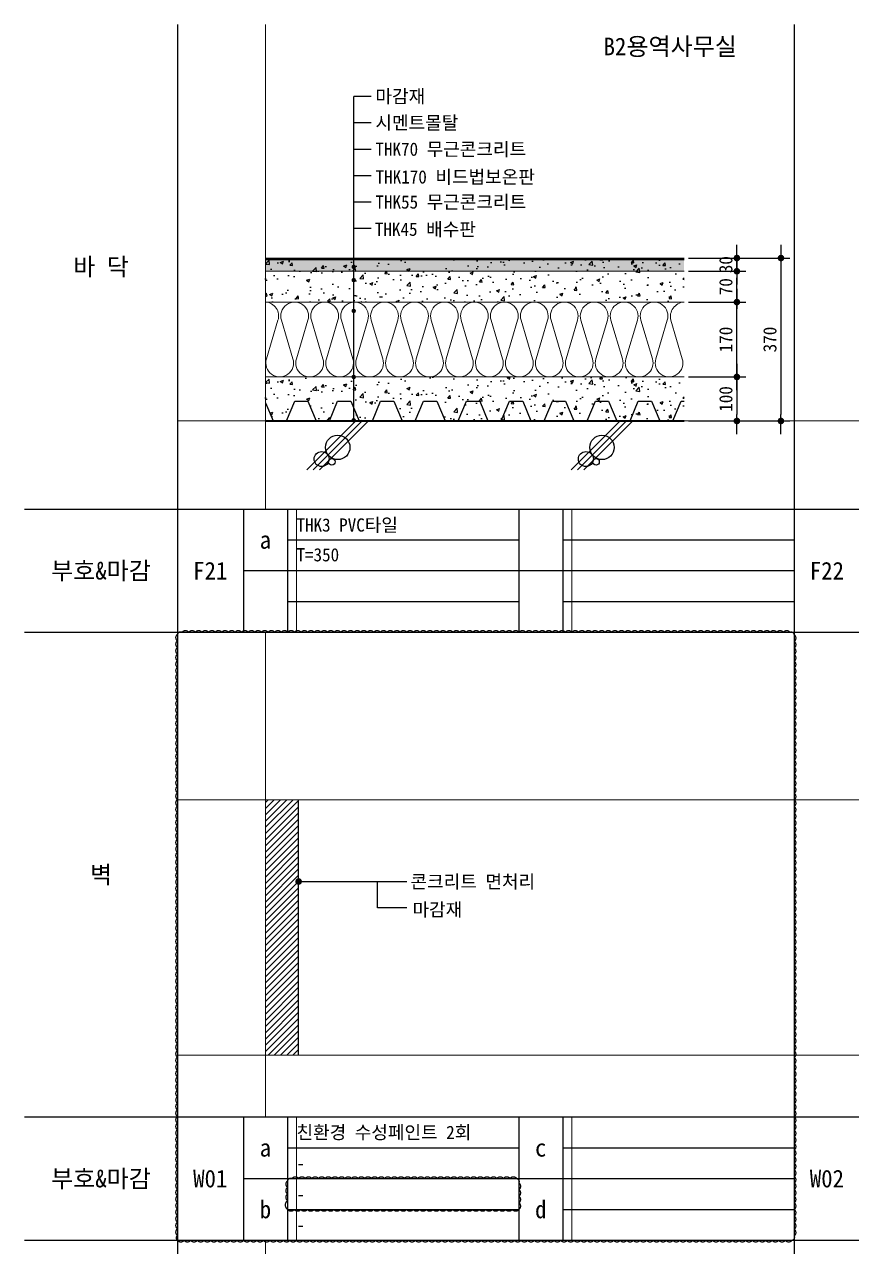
# Model space of a CAD drawing. Header units: millimetres. Extents: x 38 to 24868, y -11128 to 6117.
# Drawn here: x 8438 to 10316, y -8381 to -5606 of the extents above; entities that cross this region are included whole.
import ezdxf
from ezdxf.enums import TextEntityAlignment as Align

# ---------------------------------------------------------------- set-up
doc = ezdxf.new("R2010")
doc.units = ezdxf.units.MM
doc.linetypes.add('DASHED', pattern=[0.75, 0.5, -0.25])
doc.layers.get('0').update_dxf_attribs({"linetype": 'CONTINUOUS'})
for name, color, linetype, lineweight in [('A-CONC-LIN1', 2, 'CONTINUOUS', 40), ('A-MKXS-TEXT1', 3, 'CONTINUOUS', 25), ('A-XXXX-INSL2', 8, 'CONTINUOUS', 18), ('A-XXXX-TABL', 7, 'CONTINUOUS', 25), ('A-XXXX-TXT1', 3, 'CONTINUOUS', 25), ('A-XXXX-TXT2', 3, 'CONTINUOUS', 25), ('REV-202205', 20, 'CONTINUOUS', 25)]:
    doc.layers.add(name, color=color, linetype=linetype, lineweight=lineweight)
for name, color, linetype in [('A-DIMS', 7, 'CONTINUOUS'), ('A-MKXS-LEAD', 7, 'CONTINUOUS'), ('A-SECT-LIN2', 8, 'CONTINUOUS'), ('A-XXXX-FIN1', 255, 'CONTINUOUS'), ('A-XXXX-FIN3', 4, 'CONTINUOUS'), ('A-XXXX-HATC', 8, 'CONTINUOUS')]:
    doc.layers.add(name, color=color, linetype=linetype)
doc.layers.add('A-XXXX-NPLT', color=144, linetype='CONTINUOUS', lineweight=15, plot=False)
doc.styles.add('HY울릉도L', font='')
doc.styles.add('돋움체', font='')
doc.styles.add('돋음', font='malgun.ttf')
doc.styles.get('HY울릉도L').set_extended_font_data('HYwulM')
doc.styles.get('돋움체').set_extended_font_data('DotumChe')
doc.dimstyles.new('CDIM', dxfattribs={"dimtxt": 3, "dimasz": 1.5, "dimexe": 2, "dimexo": 1, "dimgap": 1, "dimtad": 1, "dimdec": 0, "dimrnd": 0.5, "dimzin": 0, "dimdsep": 32, "dimlunit": 6, "dimtxsty": 'HY울릉도L', "dimblk1": '_CIDOT', "dimblk2": '_CIDOT', "dimsah": 1, "dimcen": 5.5, "dimclrd": 2, "dimclre": 2, "dimclrt": 7, "dimadec": 0, "dimazin": 0, "dimtfac": 1, "dimtdec": 0, "dimtix": 1, "dimtmove": 2, "dimatfit": 1, "dimldrblk": '_CIDOT', "dimfxl": 1, "dimtolj": 1, "dimtzin": 0, "dimlwd": -1, "dimarcsym": 0})
doc.dimstyles.new('DLEADER', dxfattribs={"dimscale": 50, "dimtxt": 3, "dimasz": 3, "dimexe": 1, "dimexo": 8, "dimgap": 1, "dimtad": 1, "dimdec": 0, "dimrnd": 0.25, "dimdsep": 32, "dimtxsty": '돋음', "dimblk": 'DOT', "dimcen": 5, "dimclrd": 4, "dimclre": 4, "dimclrt": 3, "dimadec": 0, "dimazin": 0, "dimtfac": 1, "dimtdec": 0, "dimtix": 1, "dimtmove": 2, "dimatfit": 1, "dimldrblk": 'DOT', "dimfxl": 1, "dimarcsym": 0})

# ---------------------------------------------------------------- blocks, each defined once
blk = doc.blocks.new('table')
at = {"layer": 'A-XXXX-NPLT'}
for p, q in [((413.2, -794.7), (413.2, -654.7)), ((725.7, -794.7), (725.7, -654.7)), ((413.2, -1485), (413.2, -1345)), ((725.7, -1485), (725.7, -1345))]:
    blk.add_line(p, q, dxfattribs=at)
at = {"layer": 'A-XXXX-TABL'}
for p, q in [((278.2, -104.5), (278.2, -2865.5)), ((978.2, -104.5), (978.2, -2865.5)), ((104.5, -654.7), (3778.2, -654.7)), ((353.2, -654.7), (353.2, -794.7)), ((403.2, -654.7), (403.2, -794.7)), ((665.7, -654.7), (665.7, -794.7)), ((715.7, -654.7), (715.7, -794.7)), ((403.2, -689.7), (665.7, -689.7)), ((715.7, -689.7), (978.2, -689.7)), ((353.2, -724.7), (978.2, -724.7)), ((403.2, -759.7), (665.7, -759.7)), ((715.7, -759.7), (978.2, -759.7)), ((104.5, -794.7), (3778.2, -794.7)), ((104.5, -1345), (3778.2, -1345)), ((353.2, -1345), (353.2, -1485)), ((403.2, -1345), (403.2, -1485)), ((665.7, -1345), (665.7, -1485)), ((715.7, -1345), (715.7, -1485)), ((403.2, -1380), (665.7, -1380)), ((715.7, -1380), (978.2, -1380)), ((353.2, -1415), (978.2, -1415)), ((403.2, -1450), (665.7, -1450)), ((715.7, -1450), (978.2, -1450)), ((104.5, -1485), (3778.2, -1485))]:
    blk.add_line(p, q, dxfattribs=at)
blk = doc.blocks.new('_Dot')
at = {"color": 0, "linetype": 'ByBlock', "lineweight": -2}
blk.add_line((-0.5, 0), (-1, 0), dxfattribs=at)
at = {"color": 0, "linetype": 'ByBlock', "const_width": 0.5}
blk.add_lwpolyline([(-0.25, 0, 1), (0.25, 0, 1)], format="xyb", close=True, dxfattribs=at)
blk = doc.blocks.new('_CIDOT')
at = {"color": 0, "linetype": 'ByBlock'}
blk.add_line((2, 0), (-1, 0), dxfattribs=at)
at = {"color": 0, "linetype": 'ByBlock', "const_width": 0.5}
blk.add_lwpolyline([(-0.25, 0, 1), (0.25, 0, 1)], format="xyb", close=True, dxfattribs=at)
blk = doc.blocks.new('*D45')
at = {"layer": 'A-DIMS', "lineweight": -2, "transparency": 16777216}
for p, q in [((9945.6, -6406.3), (10075.6, -6406.3)), ((9945.6, -6506.3), (10075.6, -6506.3))]:
    blk.add_line(p, q, dxfattribs=at)
at = {"layer": 'A-DIMS', "transparency": 16777216}
blk.add_line((10055.6, -6421.3), (10055.6, -6491.3), dxfattribs=at)
at = {"layer": 'A-DIMS', "transparency": 16777216, "xscale": 15, "yscale": 15, "zscale": 15}
for p, rotation in [((10055.6, -6406.3), 90), ((10055.6, -6506.3), 270)]:
    blk.add_blockref('_CIDOT', p, dxfattribs=dict(at, rotation=rotation))
at = {"layer": 'A-DIMS', "color": 3, "transparency": 16777216, "insert": (10030.6, -6456.3), "char_height": 30, "attachment_point": 5, "rotation": 90, "style": '돋움체'}
blk.add_mtext('\\A1;100', dxfattribs=at)
blk = doc.blocks.new('*D46')
at = {"layer": 'A-DIMS', "lineweight": -2, "transparency": 16777216}
for p, q in [((9945.6, -6136.3), (10175.6, -6136.3)), ((9945.6, -6506.3), (10175.6, -6506.3))]:
    blk.add_line(p, q, dxfattribs=at)
at = {"layer": 'A-DIMS', "transparency": 16777216}
blk.add_line((10155.6, -6151.3), (10155.6, -6491.3), dxfattribs=at)
at = {"layer": 'A-DIMS', "transparency": 16777216, "xscale": 15, "yscale": 15, "zscale": 15}
for p, rotation in [((10155.6, -6136.3), 90), ((10155.6, -6506.3), 270)]:
    blk.add_blockref('_CIDOT', p, dxfattribs=dict(at, rotation=rotation))
at = {"layer": 'A-DIMS', "color": 3, "transparency": 16777216, "insert": (10130.6, -6321.3), "char_height": 30, "attachment_point": 5, "rotation": 90, "style": '돋움체'}
blk.add_mtext('\\A1;370', dxfattribs=at)
blk = doc.blocks.new('*D47')
at = {"layer": 'A-DIMS', "lineweight": -2, "transparency": 16777216}
for p, q in [((9945.6, -6236.3), (10075.6, -6236.3)), ((9945.6, -6406.3), (10075.6, -6406.3))]:
    blk.add_line(p, q, dxfattribs=at)
at = {"layer": 'A-DIMS', "transparency": 16777216}
blk.add_line((10055.6, -6391.3), (10055.6, -6251.3), dxfattribs=at)
at = {"layer": 'A-DIMS', "transparency": 16777216, "xscale": 15, "yscale": 15, "zscale": 15}
for p, rotation in [((10055.6, -6236.3), 90), ((10055.6, -6406.3), 270)]:
    blk.add_blockref('_CIDOT', p, dxfattribs=dict(at, rotation=rotation))
at = {"layer": 'A-DIMS', "color": 3, "transparency": 16777216, "insert": (10030.6, -6321.3), "char_height": 30, "attachment_point": 5, "rotation": 90, "style": '돋움체'}
blk.add_mtext('\\A1;170', dxfattribs=at)
blk = doc.blocks.new('*D48')
at = {"layer": 'A-DIMS', "lineweight": -2, "transparency": 16777216}
for p, q in [((9945.6, -6166.3), (10075.6, -6166.3)), ((9945.6, -6236.3), (10075.6, -6236.3))]:
    blk.add_line(p, q, dxfattribs=at)
at = {"layer": 'A-DIMS', "transparency": 16777216}
blk.add_line((10055.6, -6221.3), (10055.6, -6181.3), dxfattribs=at)
at = {"layer": 'A-DIMS', "transparency": 16777216, "xscale": 15, "yscale": 15, "zscale": 15}
for p, rotation in [((10055.6, -6166.3), 90), ((10055.6, -6236.3), 270)]:
    blk.add_blockref('_CIDOT', p, dxfattribs=dict(at, rotation=rotation))
at = {"layer": 'A-DIMS', "color": 3, "transparency": 16777216, "insert": (10030.6, -6201.3), "char_height": 30, "attachment_point": 5, "rotation": 90, "style": '돋움체'}
blk.add_mtext('\\A1;70', dxfattribs=at)
blk = doc.blocks.new('*D49')
at = {"layer": 'A-DIMS', "transparency": 16777216}
for p, q in [((10055.6, -6121.3), (10055.6, -6106.3)), ((10055.6, -6166.3), (10055.6, -6136.3)), ((10055.6, -6181.3), (10055.6, -6196.3))]:
    blk.add_line(p, q, dxfattribs=at)
at = {"layer": 'A-DIMS', "lineweight": -2, "transparency": 16777216}
for p, q in [((9945.6, -6136.3), (10075.6, -6136.3)), ((9945.6, -6166.3), (10075.6, -6166.3))]:
    blk.add_line(p, q, dxfattribs=at)
at = {"layer": 'A-DIMS', "transparency": 16777216, "xscale": 15, "yscale": 15, "zscale": 15}
for p, rotation in [((10055.6, -6136.3), 270), ((10055.6, -6166.3), 90)]:
    blk.add_blockref('_CIDOT', p, dxfattribs=dict(at, rotation=rotation))
at = {"layer": 'A-DIMS', "color": 3, "transparency": 16777216, "insert": (10030.6, -6151.3), "char_height": 30, "attachment_point": 5, "rotation": 90, "style": '돋움체'}
blk.add_mtext('\\A1;30', dxfattribs=at)

msp = doc.modelspace()

# ---------------------------------------------------------------- hatches: boundary and pattern name
at = {"layer": 'A-XXXX-HATC', "linetype": 'DASHED'}
h = msp.add_hatch(dxfattribs=at)
h.set_pattern_fill('AR-CONC', color=256, scale=10, style=0)
h.set_pattern_definition([(50, (-1666.24, 5218.645), (71.72602, -6.27521), [7.5, -82.5]), (355, (-1666.24, 5218.645), (-13.87513, 75.2192), [6, -66]), (100.45144, (-1660.26, 5218.12), (57.85088, 68.944), [6.37402, -70.1142]), (46.1842, (-1666.24, 5238.645), (106.72413, -16.55193), [11.25, -123.75]), (96.6356, (-1657.34, 5237.27), (93.4662, 97.41186), [9.561, -105.1714]), (351.1842, (-1666.24, 5238.65), (93.4662, 97.41186), [9, -99]), (21, (-1656.24, 5233.645), (59.6907, -40.26189), [7.5, -82.5]), (326, (-1656.24, 5233.645), (24.33153, 72.515), [6, -66]), (71.45144, (-1651.264, 5230.29), (84.02224, 32.25312), [6.37402, -70.1142]), (37.5, (-1666.238, 5218.645), (1.215986, 33.289385), [0, -65.2, 0, -67, 0, -66.25]), (7.5, (-1666.24, 5218.645), (26.30695, 39.44117), [0, -38.2, 0, -63.7, 0, -25.25]), (327.5, (-1688.538, 5218.645), (53.382244, -2.255487), [0, -25, 0, -78, 0, -103.5]), (317.5, (-1698.54, 5218.645), (58.31862, 10.0105), [0, -32.5, 0, -51.8, 0, -73.5])])
h.paths.add_polyline_path([(9935.6, -6136.3), (8985.6, -6136.3), (8985.6, -6236.3), (9935.6, -6236.3)])
at = {"layer": 'A-XXXX-HATC'}
h = msp.add_hatch(dxfattribs=at)
h.set_pattern_fill('AR-SAND', color=256, scale=5, style=0)
h.set_pattern_definition([(37.5, (-1633.424, 9790.764), (-0.3149668, 9.634119), [0, -7.6, 0, -8.5, 0, -8.125]), (7.5, (-1633.424, 9790.764), (8.8488835, 14.11073), [0, -4.1, 0, -6.85, 0, -2.625]), (327.5, (-1639.574, 9790.764), (15.5707093, 0.0282953), [0, -2.5, 0, -9, 0, -11.75]), (317.5, (-1639.574, 9790.764), (15.030633, 4.388378), [0, -1.25, 0, -5.9, 0, -6.75])])
h.paths.add_polyline_path([(9935.6, -6139.3), (8985.6, -6139.3), (8985.6, -6166.3), (9935.6, -6166.3)])
at = {"layer": 'A-XXXX-HATC', "linetype": 'DASHED'}
h = msp.add_hatch(dxfattribs=at)
h.set_pattern_fill('AR-CONC', color=256, scale=10, style=0)
h.set_pattern_definition([(50, (-1666.24, 4948.645), (71.72602, -6.27521), [7.5, -82.5]), (355, (-1666.24, 4948.645), (-13.87513, 75.2192), [6, -66]), (100.45144, (-1660.26, 4948.12), (57.85088, 68.944), [6.37402, -70.1142]), (46.1842, (-1666.24, 4968.645), (106.72413, -16.55193), [11.25, -123.75]), (96.6356, (-1657.34, 4967.27), (93.4662, 97.41186), [9.561, -105.1714]), (351.1842, (-1666.24, 4968.65), (93.4662, 97.41186), [9, -99]), (21, (-1656.24, 4963.645), (59.6907, -40.26189), [7.5, -82.5]), (326, (-1656.24, 4963.645), (24.33153, 72.515), [6, -66]), (71.45144, (-1651.264, 4960.29), (84.02224, 32.25312), [6.37402, -70.1142]), (37.5, (-1666.238, 4948.645), (1.215986, 33.289385), [0, -65.2, 0, -67, 0, -66.25]), (7.5, (-1666.24, 4948.645), (26.30695, 39.44117), [0, -38.2, 0, -63.7, 0, -25.25]), (327.5, (-1688.538, 4948.645), (53.382244, -2.255487), [0, -25, 0, -78, 0, -103.5]), (317.5, (-1698.54, 4948.645), (58.31862, 10.0105), [0, -32.5, 0, -51.8, 0, -73.5])])
h.paths.add_polyline_path([(9935.6, -6406.3), (8985.6, -6406.3), (8985.6, -6464.8), (9002.8, -6506.3), (9032.8, -6506.3), (9051.6, -6461.3), (9081.6, -6461.3), (9100.4, -6506.3), (9130.4, -6506.3), (9149.1, -6461.3), (9179.1, -6461.3), (9197.9, -6506.3), (9227.9, -6506.3), (9246.6, -6461.3), (9276.6, -6461.3), (9295.4, -6506.3), (9325.4, -6506.3), (9344.1, -6461.3), (9374.1, -6461.3), (9392.9, -6506.3), (9935.6, -6506.3)])
at = {"layer": 'A-XXXX-HATC'}
h = msp.add_hatch(dxfattribs=at)
h.set_pattern_fill('_USER', color=256, scale=10, angle=45, style=0, pattern_type=0)
h.set_pattern_definition([(45, (-8074.055, 47.949), (-7.071068, 7.071068), [])])
h.paths.add_polyline_path([(8985.6, -7366.8), (9060.6, -7366.8), (9060.6, -7946.8), (8985.6, -7946.8)])

# ---------------------------------------------------------------- linework, layer by layer
at = {"layer": 'A-CONC-LIN1'}
msp.add_line((8985.6, -6506.3), (9935.6, -6506.3), dxfattribs=at)
at = {"layer": 'A-MKXS-LEAD'}
for p, q in [((9185.6, -6506.3), (9185.6, -5769.5)), ((9225.6, -5769.5), (9185.6, -5769.5)), ((9225.6, -5829.5), (9185.6, -5829.5)), ((9225.6, -5889.5), (9185.6, -5889.5)), ((9225.6, -5949.5), (9185.6, -5949.5)), ((9225.6, -6009.5), (9185.6, -6009.5)), ((9225.6, -6069.5), (9185.6, -6069.5)), ((9239.7, -7612.2), (9239.7, -7552.2)), ((9306.5, -7612.2), (9239.7, -7612.2))]:
    msp.add_line(p, q, dxfattribs=at)
at = {"layer": 'A-MKXS-LEAD', "const_width": 5}
for points in [[(9183.1, -6156.3, 1), (9188.1, -6156.3, 1)], [(9183.1, -6186.3, 1), (9188.1, -6186.3, 1)], [(9183.1, -6256.3, 1), (9188.1, -6256.3, 1)], [(9183.1, -6406.3, 1), (9188.1, -6406.3, 1)], [(9183.1, -6504.7, 1), (9188.1, -6504.7, 1)]]:
    msp.add_lwpolyline(points, format="xyb", close=True, dxfattribs=at)
at = {"layer": 'A-SECT-LIN2'}
for points in [[(8985.6, -6464.8), (9002.8, -6506.3), (9032.8, -6506.3), (9051.6, -6461.3), (9081.6, -6461.3), (9100.4, -6506.3), (9130.4, -6506.3), (9149.1, -6461.3), (9179.1, -6461.3), (9197.9, -6506.3), (9227.9, -6506.3), (9246.6, -6461.3), (9276.6, -6461.3), (9295.4, -6506.3), (9325.4, -6506.3), (9344.1, -6461.3), (9374.1, -6461.3), (9392.9, -6506.3), (9422.9, -6506.3), (9441.6, -6461.3), (9471.6, -6461.3), (9490.4, -6506.3)], [(9490.4, -6506.3), (9520.4, -6506.3), (9539.2, -6461.3), (9569.2, -6461.3), (9587.9, -6506.3)], [(9587.9, -6506.3), (9617.9, -6506.3), (9636.7, -6461.3), (9666.7, -6461.3), (9685.4, -6506.3)], [(9685.4, -6506.3), (9715.4, -6506.3), (9734.2, -6461.3), (9764.2, -6461.3), (9782.9, -6506.3)], [(9782.9, -6506.3), (9812.9, -6506.3), (9831.7, -6461.3), (9861.7, -6461.3), (9880.5, -6506.3)], [(9880.5, -6506.3), (9910.5, -6506.3), (9929.2, -6461.3), (9935.6, -6461.3)]]:
    msp.add_lwpolyline(points, dxfattribs=at)
at = {"layer": 'A-XXXX-FIN1', "color": 2}
msp.add_line((9060.6, -7946.8), (9060.6, -7366.8), dxfattribs=at)
at = {"layer": 'A-XXXX-FIN3'}
for p, q in [((8985.6, -6136.3), (9935.6, -6136.3)), ((8985.6, -6139.3), (9935.6, -6139.3))]:
    msp.add_line(p, q, dxfattribs=at)
at = {"layer": 'A-XXXX-HATC'}
for p, q in [((9190.8, -6506.3), (9079.5, -6617.6)), ((9205, -6506.3), (9093.6, -6617.6)), ((9219.1, -6506.3), (9107.8, -6617.6)), ((9790.8, -6506.3), (9679.5, -6617.6)), ((9805, -6506.3), (9693.6, -6617.6)), ((9819.1, -6506.3), (9707.8, -6617.6))]:
    msp.add_line(p, q, dxfattribs=at)
for centre, radius in [((9149.3, -6566.3), 27.7), ((9749.3, -6566.3), 27.7), ((9112.7, -6592.8), 17), ((9712.7, -6592.8), 17), ((9135.8, -6599), 7.36), ((9735.8, -6599), 7.36)]:
    msp.add_circle(centre, radius, dxfattribs=at)
at = {"layer": 'A-XXXX-INSL2'}
for p, q in [((8985.6, -6166.3), (9935.6, -6166.3)), ((8985.6, -6236.3), (9935.6, -6236.3)), ((8985.6, -6406.3), (9935.6, -6406.3))]:
    msp.add_line(p, q, dxfattribs=at)
msp.add_lwpolyline([(8985.6, -6236.3, -0.488889), (9013.6, -6277.5), (8987.6, -6365.1, 1.37259), (9047.6, -6365.1), (9021.6, -6277.5, -1.37259), (9081.6, -6277.5), (9055.6, -6365.1, 1.37259), (9115.6, -6365.1), (9089.6, -6277.5, -1.37259), (9149.6, -6277.5), (9123.6, -6365.1, 1.37259), (9183.6, -6365.1), (9157.6, -6277.5, -1.37259), (9217.6, -6277.5), (9191.6, -6365.1, 1.37259), (9251.6, -6365.1), (9225.6, -6277.5, -1.37259), (9285.6, -6277.5), (9259.6, -6365.1, 1.37259), (9319.6, -6365.1), (9293.6, -6277.5, -1.37259), (9353.6, -6277.5), (9327.6, -6365.1, 1.37259), (9387.6, -6365.1), (9361.6, -6277.5, -1.37259), (9421.6, -6277.5), (9395.6, -6365.1, 1.37259), (9455.6, -6365.1), (9429.6, -6277.5, -1.37259), (9489.6, -6277.5), (9463.6, -6365.1, 1.37259), (9523.6, -6365.1), (9497.6, -6277.5, -1.37259), (9557.6, -6277.5), (9531.6, -6365.1, 1.37259), (9591.6, -6365.1), (9565.6, -6277.5, -1.37259), (9625.6, -6277.5), (9599.6, -6365.1, 1.37259), (9659.6, -6365.1), (9633.6, -6277.5, -1.37259), (9693.6, -6277.5), (9667.6, -6365.1, 1.37259), (9727.6, -6365.1), (9701.6, -6277.5, -1.37259), (9761.6, -6277.5), (9735.6, -6365.1, 1.37259), (9795.6, -6365.1), (9769.6, -6277.5, -1.37259), (9829.6, -6277.5), (9803.6, -6365.1, 1.37259), (9863.6, -6365.1), (9837.6, -6277.5, -1.37259), (9897.6, -6277.5), (9871.6, -6365.1, 1.37259), (9931.6, -6365.1), (9905.6, -6277.5, -0.471828), (9935.6, -6236.3)], format="xyb", dxfattribs=at)
at = {"layer": 'A-XXXX-NPLT'}
for p, q in [((8985.6, -6706.3), (8985.6, -5605.8)), ((8785.6, -6506.3), (15785.6, -6506.3)), ((8985.6, -8086.8), (8985.6, -6986.3)), ((8785.6, -7366.8), (15785.6, -7366.8)), ((8785.6, -7366.8), (15785.6, -7366.8)), ((8785.6, -7946.8), (15785.6, -7946.8)), ((8985.6, -9467.3), (8985.6, -8366.8))]:
    msp.add_line(p, q, dxfattribs=at)
at = {"layer": 'REV-202205', "const_width": 3}
for points in [[(8785.6, -8366.8, 0.520567), (8800.6, -8366.8, 0.520567), (8815.6, -8366.8, 0.520567), (8830.6, -8366.8, 0.520567), (8845.6, -8366.8, 0.520567), (8860.6, -8366.8, 0.520567), (8875.6, -8366.8, 0.520567), (8890.6, -8366.8, 0.520567), (8905.6, -8366.8, 0.520567), (8920.6, -8366.8, 0.520567), (8935.6, -8366.8, 0.520567), (8950.6, -8366.8, 0.520567), (8965.6, -8366.8, 0.520567), (8980.6, -8366.8, 0.520567), (8995.6, -8366.8, 0.520567), (9010.6, -8366.8, 0.520567), (9025.6, -8366.8, 0.520567), (9040.6, -8366.8, 0.520567), (9055.6, -8366.8, 0.520567), (9070.6, -8366.8, 0.520567), (9085.6, -8366.8, 0.520567), (9100.6, -8366.8, 0.520567), (9115.6, -8366.8, 0.520567), (9130.6, -8366.8, 0.520567), (9145.6, -8366.8, 0.520567), (9160.6, -8366.8, 0.520567), (9175.6, -8366.8, 0.520567), (9190.6, -8366.8, 0.520567), (9205.6, -8366.8, 0.520567), (9220.6, -8366.8, 0.520567), (9235.6, -8366.8, 0.520567), (9250.6, -8366.8, 0.520567), (9265.6, -8366.8, 0.520567), (9280.6, -8366.8, 0.520567), (9295.6, -8366.8, 0.520567), (9310.6, -8366.8, 0.520567), (9325.6, -8366.8, 0.520567), (9340.6, -8366.8, 0.520567), (9355.6, -8366.8, 0.520567), (9370.6, -8366.8, 0.520567), (9385.6, -8366.8, 0.520567), (9400.6, -8366.8, 0.520567), (9415.6, -8366.8, 0.520567), (9430.6, -8366.8, 0.520567), (9445.6, -8366.8, 0.520567), (9460.6, -8366.8, 0.520567), (9475.6, -8366.8, 0.520567), (9490.6, -8366.8, 0.520567), (9505.6, -8366.8, 0.520567), (9520.6, -8366.8, 0.520567), (9535.6, -8366.8, 0.520567), (9550.6, -8366.8, 0.520567), (9565.6, -8366.8, 0.520567), (9580.6, -8366.8, 0.520567), (9595.6, -8366.8, 0.520567), (9610.6, -8366.8, 0.520567), (9625.6, -8366.8, 0.520567), (9640.6, -8366.8, 0.520567), (9655.6, -8366.8, 0.520567), (9670.6, -8366.8, 0.520567), (9685.6, -8366.8, 0.520567), (9700.6, -8366.8, 0.520567), (9715.6, -8366.8, 0.520567), (9730.6, -8366.8, 0.520567), (9745.6, -8366.8, 0.520567), (9760.6, -8366.8, 0.520567), (9775.6, -8366.8, 0.520567), (9790.6, -8366.8, 0.520567), (9805.6, -8366.8, 0.520567), (9820.6, -8366.8, 0.520567), (9835.6, -8366.8, 0.520567), (9850.6, -8366.8, 0.520567), (9865.6, -8366.8, 0.520567), (9880.6, -8366.8, 0.520567), (9895.6, -8366.8, 0.520567), (9910.6, -8366.8, 0.520567), (9925.6, -8366.8, 0.520567), (9940.6, -8366.8, 0.520567), (9955.6, -8366.8, 0.520567), (9970.6, -8366.8, 0.520567), (9985.6, -8366.8, 0.520567), (10000.6, -8366.8, 0.520567), (10015.6, -8366.8, 0.520567), (10030.6, -8366.8, 0.520567), (10045.6, -8366.8, 0.520567), (10060.6, -8366.8, 0.520567), (10075.6, -8366.8, 0.520567), (10090.6, -8366.8, 0.520567), (10105.6, -8366.8, 0.520567), (10120.6, -8366.8, 0.520567), (10135.6, -8366.8, 0.520567), (10150.6, -8366.8, 0.520567), (10165.6, -8366.8, 0.520567), (10180.6, -8366.8, 0.520567), (10185.6, -8356.8, 0.520567), (10185.6, -8341.8, 0.520567), (10185.6, -8326.8, 0.520567), (10185.6, -8311.8, 0.520567), (10185.6, -8296.8, 0.520567), (10185.6, -8281.8, 0.520567), (10185.6, -8266.8, 0.520567), (10185.6, -8251.8, 0.520567), (10185.6, -8236.8, 0.520567), (10185.6, -8221.8, 0.520567), (10185.6, -8206.8, 0.520567), (10185.6, -8191.8, 0.520567), (10185.6, -8176.8, 0.520567), (10185.6, -8161.8, 0.520567), (10185.6, -8146.8, 0.520567), (10185.6, -8131.8, 0.520567), (10185.6, -8116.8, 0.520567), (10185.6, -8101.8, 0.520567), (10185.6, -8086.8, 0.520567), (10185.6, -8071.8, 0.520567), (10185.6, -8056.8, 0.520567), (10185.6, -8041.8, 0.520567), (10185.6, -8026.8, 0.520567), (10185.6, -8011.8, 0.520567), (10185.6, -7996.8, 0.520567), (10185.6, -7981.8, 0.520567), (10185.6, -7966.8, 0.520567), (10185.6, -7951.8, 0.520567), (10185.6, -7936.8, 0.520567), (10185.6, -7921.8, 0.520567), (10185.6, -7906.8, 0.520567), (10185.6, -7891.8, 0.520567), (10185.6, -7876.8, 0.520567), (10185.6, -7861.8, 0.520567), (10185.6, -7846.8, 0.520567), (10185.6, -7831.8, 0.520567), (10185.6, -7816.8, 0.520567), (10185.6, -7801.8, 0.520567), (10185.6, -7786.8, 0.520567), (10185.6, -7771.8, 0.520567), (10185.6, -7756.8, 0.520567), (10185.6, -7741.8, 0.520567), (10185.6, -7726.8, 0.520567), (10185.6, -7711.8, 0.520567), (10185.6, -7696.8, 0.520567), (10185.6, -7681.8, 0.520567), (10185.6, -7666.8, 0.520567), (10185.6, -7651.8, 0.520567), (10185.6, -7636.8, 0.520567), (10185.6, -7621.8, 0.520567), (10185.6, -7606.8, 0.520567), (10185.6, -7591.8, 0.520567), (10185.6, -7576.8, 0.520567), (10185.6, -7561.8, 0.520567), (10185.6, -7546.8, 0.520567), (10185.6, -7531.8, 0.520567), (10185.6, -7516.8, 0.520567), (10185.6, -7501.8, 0.520567), (10185.6, -7486.8, 0.520567), (10185.6, -7471.8, 0.520567), (10185.6, -7456.8, 0.520567), (10185.6, -7441.8, 0.520567), (10185.6, -7426.8, 0.520567), (10185.6, -7411.8, 0.520567), (10185.6, -7396.8, 0.520567), (10185.6, -7381.8, 0.520567), (10185.6, -7366.8, 0.520567), (10185.6, -7351.8, 0.520567), (10185.6, -7336.8, 0.520567), (10185.6, -7321.8, 0.520567), (10185.6, -7306.8, 0.520567), (10185.6, -7291.8, 0.520567), (10185.6, -7276.8, 0.520567), (10185.6, -7261.8, 0.520567), (10185.6, -7246.8, 0.520567), (10185.6, -7231.8, 0.520567), (10185.6, -7216.8, 0.520567), (10185.6, -7201.8, 0.520567), (10185.6, -7186.8, 0.520567), (10185.6, -7171.8, 0.520567), (10185.6, -7156.8, 0.520567), (10185.6, -7141.8, 0.520567), (10185.6, -7126.8, 0.520567), (10185.6, -7111.8, 0.520567), (10185.6, -7096.8, 0.520567), (10185.6, -7081.8, 0.520567), (10185.6, -7066.8, 0.520567), (10185.6, -7051.8, 0.520567), (10185.6, -7036.8, 0.520567), (10185.6, -7021.8, 0.520567), (10185.6, -7006.8, 0.520567), (10185.6, -6991.8, 0.520567), (10176.1, -6986.3, 0.520567), (10161.1, -6986.3, 0.520567), (10146.1, -6986.3, 0.520567), (10131.1, -6986.3, 0.520567), (10116.1, -6986.3, 0.520567), (10101.1, -6986.3, 0.520567), (10086.1, -6986.3, 0.520567), (10071.1, -6986.3, 0.520567), (10056.1, -6986.3, 0.520567), (10041.1, -6986.3, 0.520567), (10026.1, -6986.3, 0.520567), (10011.1, -6986.3, 0.520567), (9996.1, -6986.3, 0.520567), (9981.1, -6986.3, 0.520567), (9966.1, -6986.3, 0.520567), (9951.1, -6986.3, 0.520567), (9936.1, -6986.3, 0.520567), (9921.1, -6986.3, 0.520567), (9906.1, -6986.3, 0.520567), (9891.1, -6986.3, 0.520567), (9876.1, -6986.3, 0.520567), (9861.1, -6986.3, 0.520567), (9846.1, -6986.3, 0.520567), (9831.1, -6986.3, 0.520567), (9816.1, -6986.3, 0.520567), (9801.1, -6986.3, 0.520567), (9786.1, -6986.3, 0.520567), (9771.1, -6986.3, 0.520567), (9756.1, -6986.3, 0.520567), (9741.1, -6986.3, 0.520567), (9726.1, -6986.3, 0.520567), (9711.1, -6986.3, 0.520567), (9696.1, -6986.3, 0.520567), (9681.1, -6986.3, 0.520567), (9666.1, -6986.3, 0.520567), (9651.1, -6986.3, 0.520567), (9636.1, -6986.3, 0.520567), (9621.1, -6986.3, 0.520567), (9606.1, -6986.3, 0.520567), (9591.1, -6986.3, 0.520567), (9576.1, -6986.3, 0.520567), (9561.1, -6986.3, 0.520567), (9546.1, -6986.3, 0.520567), (9531.1, -6986.3, 0.520567), (9516.1, -6986.3, 0.520567), (9501.1, -6986.3, 0.520567), (9486.1, -6986.3, 0.520567), (9471.1, -6986.3, 0.520567), (9456.1, -6986.3, 0.520567), (9441.1, -6986.3, 0.520567), (9426.1, -6986.3, 0.520567), (9411.1, -6986.3, 0.520567), (9396.1, -6986.3, 0.520567), (9381.1, -6986.3, 0.520567), (9366.1, -6986.3, 0.520567), (9351.1, -6986.3, 0.520567), (9336.1, -6986.3, 0.520567), (9321.1, -6986.3, 0.520567), (9306.1, -6986.3, 0.520567), (9291.1, -6986.3, 0.520567), (9276.1, -6986.3, 0.520567), (9261.1, -6986.3, 0.520567), (9246.1, -6986.3, 0.520567), (9231.1, -6986.3, 0.520567), (9216.1, -6986.3, 0.520567), (9201.1, -6986.3, 0.520567), (9186.1, -6986.3, 0.520567), (9171.1, -6986.3, 0.520567), (9156.1, -6986.3, 0.520567), (9141.1, -6986.3, 0.520567), (9126.1, -6986.3, 0.520567), (9111.1, -6986.3, 0.520567), (9096.1, -6986.3, 0.520567), (9081.1, -6986.3, 0.520567), (9066.1, -6986.3, 0.520567), (9051.1, -6986.3, 0.520567), (9036.1, -6986.3, 0.520567), (9021.1, -6986.3, 0.520567), (9006.1, -6986.3, 0.520567), (8991.1, -6986.3, 0.520567), (8976.1, -6986.3, 0.520567), (8961.1, -6986.3, 0.520567), (8946.1, -6986.3, 0.520567), (8931.1, -6986.3, 0.520567), (8916.1, -6986.3, 0.520567), (8901.1, -6986.3, 0.520567), (8886.1, -6986.3, 0.520567), (8871.1, -6986.3, 0.520567), (8856.1, -6986.3, 0.520567), (8841.1, -6986.3, 0.520567), (8826.1, -6986.3, 0.520567), (8811.1, -6986.3, 0.520567), (8796.1, -6986.3, 0.520567), (8785.6, -6990.8, 0.520567), (8785.6, -7005.8, 0.520567), (8785.6, -7020.8, 0.520567), (8785.6, -7035.8, 0.520567), (8785.6, -7050.8, 0.520567), (8785.6, -7065.8, 0.520567), (8785.6, -7080.8, 0.520567), (8785.6, -7095.8, 0.520567), (8785.6, -7110.8, 0.520567), (8785.6, -7125.8, 0.520567), (8785.6, -7140.8, 0.520567), (8785.6, -7155.8, 0.520567), (8785.6, -7170.8, 0.520567), (8785.6, -7185.8, 0.520567), (8785.6, -7200.8, 0.520567), (8785.6, -7215.8, 0.520567), (8785.6, -7230.8, 0.520567), (8785.6, -7245.8, 0.520567), (8785.6, -7260.8, 0.520567), (8785.6, -7275.8, 0.520567), (8785.6, -7290.8, 0.520567), (8785.6, -7305.8, 0.520567), (8785.6, -7320.8, 0.520567), (8785.6, -7335.8, 0.520567), (8785.6, -7350.8, 0.520567), (8785.6, -7365.8, 0.520567), (8785.6, -7380.8, 0.520567), (8785.6, -7395.8, 0.520567), (8785.6, -7410.8, 0.520567), (8785.6, -7425.8, 0.520567), (8785.6, -7440.8, 0.520567), (8785.6, -7455.8, 0.520567), (8785.6, -7470.8, 0.520567), (8785.6, -7485.8, 0.520567), (8785.6, -7500.8, 0.520567), (8785.6, -7515.8, 0.520567), (8785.6, -7530.8, 0.520567), (8785.6, -7545.8, 0.520567), (8785.6, -7560.8, 0.520567), (8785.6, -7575.8, 0.520567), (8785.6, -7590.8, 0.520567), (8785.6, -7605.8, 0.520567), (8785.6, -7620.8, 0.520567), (8785.6, -7635.8, 0.520567), (8785.6, -7650.8, 0.520567), (8785.6, -7665.8, 0.520567), (8785.6, -7680.8, 0.520567), (8785.6, -7695.8, 0.520567), (8785.6, -7710.8, 0.520567), (8785.6, -7725.8, 0.520567), (8785.6, -7740.8, 0.520567), (8785.6, -7755.8, 0.520567), (8785.6, -7770.8, 0.520567), (8785.6, -7785.8, 0.520567), (8785.6, -7800.8, 0.520567), (8785.6, -7815.8, 0.520567), (8785.6, -7830.8, 0.520567), (8785.6, -7845.8, 0.520567), (8785.6, -7860.8, 0.520567), (8785.6, -7875.8, 0.520567), (8785.6, -7890.8, 0.520567), (8785.6, -7905.8, 0.520567), (8785.6, -7920.8, 0.520567), (8785.6, -7935.8, 0.520567), (8785.6, -7950.8, 0.520567), (8785.6, -7965.8, 0.520567), (8785.6, -7980.8, 0.520567), (8785.6, -7995.8, 0.520567), (8785.6, -8010.8, 0.520567), (8785.6, -8025.8, 0.520567), (8785.6, -8040.8, 0.520567), (8785.6, -8055.8, 0.520567), (8785.6, -8070.8, 0.520567), (8785.6, -8085.8, 0.520567), (8785.6, -8100.8, 0.520567), (8785.6, -8115.8, 0.520567), (8785.6, -8130.8, 0.520567), (8785.6, -8145.8, 0.520567), (8785.6, -8160.8, 0.520567), (8785.6, -8175.8, 0.520567), (8785.6, -8190.8, 0.520567), (8785.6, -8205.8, 0.520567), (8785.6, -8220.8, 0.520567), (8785.6, -8235.8, 0.520567), (8785.6, -8250.8, 0.520567), (8785.6, -8265.8, 0.520567), (8785.6, -8280.8, 0.520567), (8785.6, -8295.8, 0.520567), (8785.6, -8310.8, 0.520567), (8785.6, -8325.8, 0.520567), (8785.6, -8340.8, 0.520567), (8785.6, -8355.8, 0.520567)], [(9035.6, -8296.8, 0.520567), (9050.6, -8296.8, 0.520567), (9065.6, -8296.8, 0.520567), (9080.6, -8296.8, 0.520567), (9095.6, -8296.8, 0.520567), (9110.6, -8296.8, 0.520567), (9125.6, -8296.8, 0.520567), (9140.6, -8296.8, 0.520567), (9155.6, -8296.8, 0.520567), (9170.6, -8296.8, 0.520567), (9185.6, -8296.8, 0.520567), (9200.6, -8296.8, 0.520567), (9215.6, -8296.8, 0.520567), (9230.6, -8296.8, 0.520567), (9245.6, -8296.8, 0.520567), (9260.6, -8296.8, 0.520567), (9275.6, -8296.8, 0.520567), (9290.6, -8296.8, 0.520567), (9305.6, -8296.8, 0.520567), (9320.6, -8296.8, 0.520567), (9335.6, -8296.8, 0.520567), (9350.6, -8296.8, 0.520567), (9365.6, -8296.8, 0.520567), (9380.6, -8296.8, 0.520567), (9395.6, -8296.8, 0.520567), (9410.6, -8296.8, 0.520567), (9425.6, -8296.8, 0.520567), (9440.6, -8296.8, 0.520567), (9455.6, -8296.8, 0.520567), (9470.6, -8296.8, 0.520567), (9485.6, -8296.8, 0.520567), (9500.6, -8296.8, 0.520567), (9515.6, -8296.8, 0.520567), (9530.6, -8296.8, 0.520567), (9545.6, -8296.8, 0.520567), (9560.6, -8296.8, 0.520567), (9560.6, -8281.8, 0.520567), (9560.6, -8266.8, 0.520567), (9560.6, -8251.8, 0.520567), (9560.6, -8236.8, 0.520567), (9555.6, -8226.8, 0.520567), (9540.6, -8226.8, 0.520567), (9525.6, -8226.8, 0.520567), (9510.6, -8226.8, 0.520567), (9495.6, -8226.8, 0.520567), (9480.6, -8226.8, 0.520567), (9465.6, -8226.8, 0.520567), (9450.6, -8226.8, 0.520567), (9435.6, -8226.8, 0.520567), (9420.6, -8226.8, 0.520567), (9405.6, -8226.8, 0.520567), (9390.6, -8226.8, 0.520567), (9375.6, -8226.8, 0.520567), (9360.6, -8226.8, 0.520567), (9345.6, -8226.8, 0.520567), (9330.6, -8226.8, 0.520567), (9315.6, -8226.8, 0.520567), (9300.6, -8226.8, 0.520567), (9285.6, -8226.8, 0.520567), (9270.6, -8226.8, 0.520567), (9255.6, -8226.8, 0.520567), (9240.6, -8226.8, 0.520567), (9225.6, -8226.8, 0.520567), (9210.6, -8226.8, 0.520567), (9195.6, -8226.8, 0.520567), (9180.6, -8226.8, 0.520567), (9165.6, -8226.8, 0.520567), (9150.6, -8226.8, 0.520567), (9135.6, -8226.8, 0.520567), (9120.6, -8226.8, 0.520567), (9105.6, -8226.8, 0.520567), (9090.6, -8226.8, 0.520567), (9075.6, -8226.8, 0.520567), (9060.6, -8226.8, 0.520567), (9045.6, -8226.8, 0.520567), (9035.6, -8231.8, 0.520567), (9035.6, -8246.8, 0.520567), (9035.6, -8261.8, 0.520567), (9035.6, -8276.8, 0.520567)]]:
    msp.add_lwpolyline(points, format="xyb", close=True, dxfattribs=at)

# ---------------------------------------------------------------- block references
at = {"layer": 'A-XXXX-TABL', "xscale": 2, "yscale": 2, "zscale": 2}
msp.add_blockref('table', (8229.1, -5396.8), dxfattribs=at)

# ---------------------------------------------------------------- texts
at = {"layer": 'A-MKXS-TEXT1', "style": '돋움체'}
for s, p in [('콘크리트 면처리', (9314.6, -7552.2)), ('마감재', (9319.1, -7615.8))]:
    msp.add_text(s, height=30, dxfattribs=at).set_placement(p, align=Align.MIDDLE_LEFT)
at = {"layer": 'A-XXXX-NPLT', "style": '돋움체'}
msp.add_text('B2용역사무실', height=40, dxfattribs=at).set_placement((10055.6, -5655.8), align=Align.MIDDLE_RIGHT)
at = {"layer": 'A-XXXX-TXT1', "style": '돋움체'}
for s, p in [('바 닥', (8611.8, -6156)), ('부호&마감', (8611.8, -6846.3)), ('F21', (8859.9, -6846.3)), ('F22', (10259.9, -6846.3)), ('벽', (8611.8, -7536.5)), ('부호&마감', (8611.8, -8226.8)), ('W01', (8859.9, -8226.8)), ('W02', (10259.9, -8226.8))]:
    msp.add_text(s, height=40, dxfattribs=at).set_placement(p, align=Align.MIDDLE_CENTER)
at = {"layer": 'A-XXXX-TXT2', "style": '돋움체'}
for s, p in [('마감재', (9234.9, -5784)), ('시멘트몰탈', (9234.9, -5844)), ('THK70 무근콘크리트', (9234.9, -5904)), ('THK170 비드법보온판', (9235.3, -5967)), ('THK55 무근콘크리트', (9234.9, -6024)), ('THK45 배수판', (9233.6, -6085.9))]:
    msp.add_text(s, height=30, dxfattribs=at).set_placement(p)
for s, p in [('THK3 PVC타일', (9055.6, -6742.5)), ('T=350', (9055.6, -6810.1)), ('친환경 수성페인트 2회', (9055.6, -8121.8)), ('-', (9055.6, -8191.8)), ('-', (9055.6, -8261.8)), ('-', (9055.6, -8331.8))]:
    msp.add_text(s, height=30, dxfattribs=at).set_placement(p, align=Align.MIDDLE_LEFT)
for s, p in [('a', (8985.1, -6776.3)), ('a', (8985.1, -8156.8)), ('c', (9610.1, -8156.8)), ('b', (8985.3, -8296.8)), ('d', (9610.3, -8296.8))]:
    msp.add_text(s, height=40, dxfattribs=at).set_placement(p, align=Align.MIDDLE_CENTER)

# ---------------------------------------------------------------- dimensions: what is measured, and where the dimension line sits
at = {"layer": 'A-DIMS'}
for base, p1, p2, picture, middle in [((10155.6, -6506.3), (9935.6, -6136.3), (9935.6, -6506.3), '*D46', (10130.6, -6321.3)), ((10055.6, -6136.3), (9935.6, -6166.3), (9935.6, -6136.3), '*D49', (10030.6, -6151.3)), ((10055.6, -6166.3), (9935.6, -6236.3), (9935.6, -6166.3), '*D48', (10030.6, -6201.3)), ((10055.6, -6236.3), (9935.6, -6406.3), (9935.6, -6236.3), '*D47', (10030.6, -6321.3)), ((10055.6, -6506.3), (9935.6, -6406.3), (9935.6, -6506.3), '*D45', (10030.6, -6456.3))]:
    dim = msp.add_linear_dim(base=base, p1=p1, p2=p2, angle=90, dimstyle='CDIM', override={"dimscale": 10, "dimtxsty": '돋움체', "dimclrd": 256, "dimclre": 256, "dimclrt": 3}, dxfattribs=at)
    dim.commit()
    dim.dimension.update_dxf_attribs({"geometry": picture, "text_midpoint": middle})

# ---------------------------------------------------------------- leaders
at = {"layer": 'A-MKXS-LEAD'}
msp.add_leader([(9060.6, -7552.2), (9247.5, -7552.2), (9306.5, -7552.2)], dimstyle='DLEADER', override={"dimscale": 10, "dimasz": 1.5, "dimclrd": 7}, dxfattribs=at)

doc.saveas('drawing.dxf')
